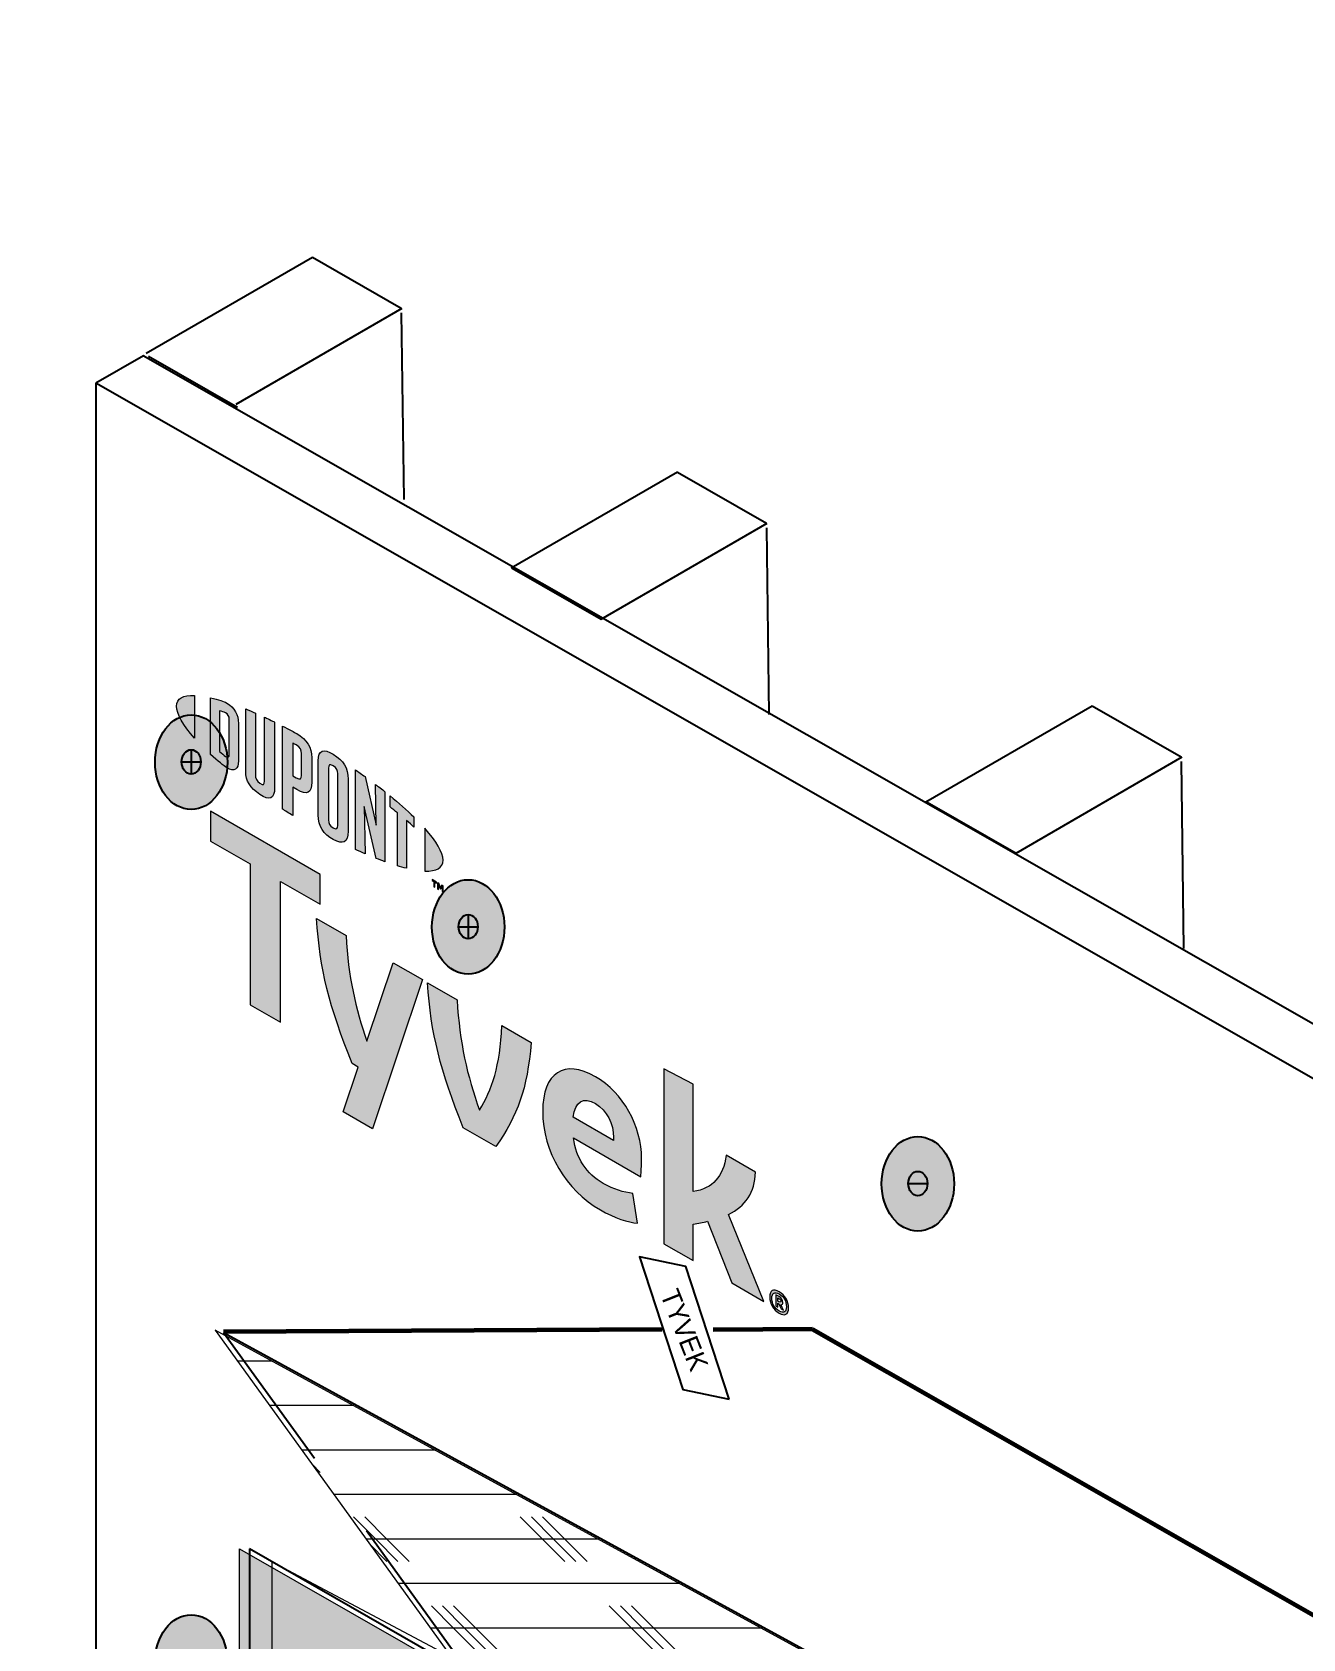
# Model space of a CAD drawing. Header units: inches. Extents: x -17.6 to 82.3, y -15.1 to 23.2.
# Drawn here: x 68.819 to 70.605, y 3.075 to 5.333 of the extents above; entities that cross this region are included whole.
import ezdxf

# ---------------------------------------------------------------- set-up
doc = ezdxf.new("R2010")
doc.units = ezdxf.units.IN
doc.header["$MEASUREMENT"] = 0
doc.linetypes.add('AI-Linetype-10', pattern=[0.375, 0.25, -0.125])
for name, color, linetype, lineweight in [('.ATI-HATCH', 7, 'Continuous', 0), ('G-ANNO-TTLB', 7, 'Continuous', 0), ('TYVEK', 7, 'Continuous', 0), ('X-REF - TRACED', 7, 'Continuous', 0)]:
    doc.layers.add(name, color=color, linetype=linetype, lineweight=lineweight)

# ---------------------------------------------------------------- blocks, each defined once
blk = doc.blocks.new('Block_133')
at = {"layer": 'X-REF - TRACED', "true_color": 0x848484, "transparency": 33554687}
h = blk.add_hatch(color=252, dxfattribs=at)
h.dxf.hatch_style = 2
edge = h.paths.add_edge_path()
edge.add_spline(control_points=[(69.0219, 4.3857), (69.0219, 4.3747), (69.0312, 4.359), (69.0474, 4.3408), (69.0474, 4.3408), (69.0474, 4.4008), (69.0474, 4.4008), (69.0312, 4.4014), (69.0219, 4.3966), (69.0219, 4.3857)], knot_values=[0, 0, 0, 0, 1, 1, 1, 2, 2, 2, 3, 3, 3, 3], degree=3, periodic=0)
h = blk.add_hatch(color=252, dxfattribs=at)
h.dxf.hatch_style = 2
edge = h.paths.add_edge_path()
edge.add_spline(control_points=[(69.0962, 4.3182), (69.0962, 4.3136), (69.0938, 4.3135), (69.0909, 4.3152), (69.0887, 4.3165), (69.0852, 4.3194), (69.0824, 4.3219), (69.0824, 4.3219), (69.0824, 4.3793), (69.0824, 4.3793), (69.0852, 4.3785), (69.0887, 4.3775), (69.0909, 4.3762), (69.0938, 4.3745), (69.0962, 4.3716), (69.0962, 4.367), (69.0962, 4.367), (69.0962, 4.3182), (69.0962, 4.3182)], knot_values=[0, 0, 0, 0, 1, 1, 1, 2, 2, 2, 3, 3, 3, 4, 4, 4, 5, 5, 5, 6, 6, 6, 6], degree=3, periodic=0)
edge = h.paths.add_edge_path()
edge.add_spline(control_points=[(69.0928, 4.3901), (69.0883, 4.3927), (69.0817, 4.3949), (69.0699, 4.3976), (69.0699, 4.3976), (69.0699, 4.318), (69.0699, 4.318), (69.0803, 4.3084), (69.0883, 4.3017), (69.0928, 4.2991), (69.1033, 4.293), (69.1091, 4.297), (69.1091, 4.3087), (69.1091, 4.3087), (69.1091, 4.3615), (69.1091, 4.3615), (69.1091, 4.3733), (69.1033, 4.384), (69.0928, 4.3901)], knot_values=[0, 0, 0, 0, 1, 1, 1, 2, 2, 2, 3, 3, 3, 4, 4, 4, 5, 5, 5, 6, 6, 6, 6], degree=3, periodic=0)
h = blk.add_hatch(color=252, dxfattribs=at)
h.dxf.hatch_style = 2
edge = h.paths.add_edge_path()
edge.add_spline(control_points=[(69.1456, 4.2804), (69.1456, 4.2758), (69.1442, 4.2737), (69.1392, 4.2773), (69.1343, 4.2808), (69.1329, 4.284), (69.1329, 4.2894), (69.1329, 4.2894), (69.1329, 4.376), (69.1329, 4.376), (69.1297, 4.3775), (69.1224, 4.3805), (69.1193, 4.3818), (69.1193, 4.3818), (69.1193, 4.2942), (69.1193, 4.2942), (69.1193, 4.2803), (69.1252, 4.2714), (69.1392, 4.2615), (69.152, 4.2524), (69.1599, 4.2553), (69.1599, 4.2708), (69.1599, 4.2708), (69.1599, 4.3633), (69.1599, 4.3633), (69.1572, 4.3647), (69.1484, 4.3689), (69.1456, 4.3702), (69.1456, 4.3702), (69.1456, 4.2804), (69.1456, 4.2804)], knot_values=[0, 0, 0, 0, 1, 1, 1, 2, 2, 2, 3, 3, 3, 4, 4, 4, 5, 5, 5, 6, 6, 6, 7, 7, 7, 8, 8, 8, 9, 9, 9, 10, 10, 10, 10], degree=3, periodic=0)
h = blk.add_hatch(color=252, dxfattribs=at)
h.dxf.hatch_style = 2
edge = h.paths.add_edge_path()
edge.add_spline(control_points=[(69.1976, 4.2884), (69.1976, 4.2834), (69.1961, 4.2817), (69.1903, 4.2851), (69.1903, 4.2851), (69.1853, 4.2879), (69.1853, 4.2879), (69.1853, 4.2879), (69.1853, 4.3339), (69.1853, 4.3339), (69.1875, 4.3328), (69.1887, 4.3321), (69.1901, 4.3313), (69.1963, 4.3277), (69.1976, 4.3242), (69.1976, 4.3191), (69.1976, 4.3191), (69.1976, 4.2884), (69.1976, 4.2884)], knot_values=[0, 0, 0, 0, 1, 1, 1, 2, 2, 2, 3, 3, 3, 4, 4, 4, 5, 5, 5, 6, 6, 6, 6], degree=3, periodic=0)
edge = h.paths.add_edge_path()
edge.add_spline(control_points=[(69.1909, 4.3471), (69.1884, 4.3486), (69.1793, 4.3534), (69.171, 4.3577), (69.171, 4.3577), (69.171, 4.2411), (69.171, 4.2411), (69.1738, 4.2393), (69.1813, 4.2346), (69.1853, 4.2322), (69.1853, 4.2322), (69.1853, 4.2717), (69.1853, 4.2717), (69.1853, 4.2717), (69.1909, 4.2685), (69.1909, 4.2685), (69.2058, 4.2599), (69.2121, 4.264), (69.2121, 4.2788), (69.2121, 4.2788), (69.2121, 4.3132), (69.2121, 4.3132), (69.2121, 4.3277), (69.2051, 4.3389), (69.1909, 4.3471)], knot_values=[0, 0, 0, 0, 1, 1, 1, 2, 2, 2, 3, 3, 3, 4, 4, 4, 5, 5, 5, 6, 6, 6, 7, 7, 7, 8, 8, 8, 8], degree=3, periodic=0)
h = blk.add_hatch(color=252, dxfattribs=at)
h.dxf.hatch_style = 2
edge = h.paths.add_edge_path()
edge.add_spline(control_points=[(69.2486, 4.2182), (69.2486, 4.2136), (69.2473, 4.212), (69.2423, 4.2148), (69.237, 4.2176), (69.2356, 4.221), (69.2356, 4.2258), (69.2356, 4.2258), (69.2356, 4.2984), (69.2356, 4.2984), (69.2356, 4.3032), (69.237, 4.305), (69.2423, 4.3018), (69.2473, 4.2987), (69.2486, 4.2955), (69.2486, 4.2909), (69.2486, 4.2909), (69.2486, 4.2182), (69.2486, 4.2182)], knot_values=[0, 0, 0, 0, 1, 1, 1, 2, 2, 2, 3, 3, 3, 4, 4, 4, 5, 5, 5, 6, 6, 6, 6], degree=3, periodic=0)
edge = h.paths.add_edge_path()
edge.add_spline(control_points=[(69.2423, 4.3181), (69.229, 4.3265), (69.2211, 4.3243), (69.2211, 4.309), (69.2211, 4.309), (69.2211, 4.2328), (69.2211, 4.2328), (69.2211, 4.2166), (69.2283, 4.2058), (69.2423, 4.1984), (69.2559, 4.1912), (69.2631, 4.193), (69.2631, 4.2103), (69.2631, 4.2103), (69.2631, 4.283), (69.2631, 4.283), (69.2631, 4.2994), (69.2566, 4.309), (69.2423, 4.3181)], knot_values=[0, 0, 0, 0, 1, 1, 1, 2, 2, 2, 3, 3, 3, 4, 4, 4, 5, 5, 5, 6, 6, 6, 6], degree=3, periodic=0)
h = blk.add_hatch(color=252, dxfattribs=at)
h.dxf.hatch_style = 2
edge = h.paths.add_edge_path()
edge.add_spline(control_points=[(69.3027, 4.2183), (69.3027, 4.2183), (69.2869, 4.2867), (69.2869, 4.2867), (69.2826, 4.2898), (69.2774, 4.2935), (69.2733, 4.2962), (69.2733, 4.2962), (69.2733, 4.1844), (69.2733, 4.1844), (69.2762, 4.1831), (69.2834, 4.1799), (69.2871, 4.1783), (69.2871, 4.1783), (69.2859, 4.2448), (69.2859, 4.2448), (69.2859, 4.2448), (69.3027, 4.1718), (69.3027, 4.1718), (69.3063, 4.1704), (69.3115, 4.1684), (69.3149, 4.1672), (69.3149, 4.1672), (69.3149, 4.2655), (69.3149, 4.2655), (69.3113, 4.2683), (69.3049, 4.2733), (69.3017, 4.2757), (69.3017, 4.2757), (69.3027, 4.2183), (69.3027, 4.2183)], knot_values=[0, 0, 0, 0, 1, 1, 1, 2, 2, 2, 3, 3, 3, 4, 4, 4, 5, 5, 5, 6, 6, 6, 7, 7, 7, 8, 8, 8, 9, 9, 9, 10, 10, 10, 10], degree=3, periodic=0)
h = blk.add_hatch(color=252, dxfattribs=at)
h.dxf.hatch_style = 2
edge = h.paths.add_edge_path()
edge.add_spline(control_points=[(69.322, 4.2442), (69.3255, 4.2414), (69.329, 4.2386), (69.3324, 4.2358), (69.3324, 4.2358), (69.3324, 4.1615), (69.3324, 4.1615), (69.3355, 4.1605), (69.3413, 4.1589), (69.3452, 4.158), (69.3452, 4.158), (69.3452, 4.2249), (69.3452, 4.2249), (69.3489, 4.2217), (69.3524, 4.2186), (69.3556, 4.2157), (69.3556, 4.2157), (69.3556, 4.23), (69.3556, 4.23), (69.3455, 4.2399), (69.3346, 4.2494), (69.322, 4.2598), (69.322, 4.2598), (69.322, 4.2442), (69.322, 4.2442)], knot_values=[0, 0, 0, 0, 1, 1, 1, 2, 2, 2, 3, 3, 3, 4, 4, 4, 5, 5, 5, 6, 6, 6, 7, 7, 7, 8, 8, 8, 8], degree=3, periodic=0)
h = blk.add_hatch(color=252, dxfattribs=at)
h.dxf.hatch_style = 2
edge = h.paths.add_edge_path()
edge.add_spline(control_points=[(69.3965, 4.1694), (69.3965, 4.1584), (69.3872, 4.1535), (69.3709, 4.154), (69.3709, 4.154), (69.3709, 4.2141), (69.3709, 4.2141), (69.3872, 4.1959), (69.3965, 4.1803), (69.3965, 4.1694)], knot_values=[0, 0, 0, 0, 1, 1, 1, 2, 2, 2, 3, 3, 3, 3], degree=3, periodic=0)
h = blk.add_hatch(color=252, dxfattribs=at)
h.dxf.hatch_style = 2
edge = h.paths.add_edge_path()
edge.add_spline(control_points=[(69.3889, 4.1377), (69.3889, 4.1377), (69.3904, 4.1368), (69.3904, 4.1368), (69.3904, 4.1368), (69.3927, 4.1313), (69.3927, 4.1313), (69.3927, 4.1313), (69.395, 4.1341), (69.395, 4.1341), (69.395, 4.1341), (69.3965, 4.1333), (69.3965, 4.1333), (69.3965, 4.1333), (69.3965, 4.1246), (69.3965, 4.1246), (69.3965, 4.1246), (69.3951, 4.1254), (69.3951, 4.1254), (69.3951, 4.1254), (69.3951, 4.1316), (69.3951, 4.1316), (69.3951, 4.1316), (69.3928, 4.1288), (69.3928, 4.1288), (69.3928, 4.1288), (69.3926, 4.1289), (69.3926, 4.1289), (69.3926, 4.1289), (69.3903, 4.1343), (69.3903, 4.1343), (69.3903, 4.1343), (69.3903, 4.1282), (69.3903, 4.1282), (69.3903, 4.1282), (69.3889, 4.129), (69.3889, 4.129), (69.3889, 4.129), (69.3889, 4.1377), (69.3889, 4.1377)], knot_values=[0, 0, 0, 0, 1, 1, 1, 2, 2, 2, 3, 3, 3, 4, 4, 4, 5, 5, 5, 6, 6, 6, 7, 7, 7, 8, 8, 8, 9, 9, 9, 10, 10, 10, 11, 11, 11, 12, 12, 12, 13, 13, 13, 13], degree=3, periodic=0)
edge = h.paths.add_edge_path()
edge.add_spline(control_points=[(69.3835, 4.1393), (69.3835, 4.1393), (69.3812, 4.1406), (69.3812, 4.1406), (69.3812, 4.1406), (69.3812, 4.1421), (69.3812, 4.1421), (69.3812, 4.1421), (69.3873, 4.1386), (69.3873, 4.1386), (69.3873, 4.1386), (69.3873, 4.1371), (69.3873, 4.1371), (69.3873, 4.1371), (69.385, 4.1384), (69.385, 4.1384), (69.385, 4.1384), (69.385, 4.1313), (69.385, 4.1313), (69.385, 4.1313), (69.3835, 4.1321), (69.3835, 4.1321), (69.3835, 4.1321), (69.3835, 4.1393), (69.3835, 4.1393)], knot_values=[0, 0, 0, 0, 1, 1, 1, 2, 2, 2, 3, 3, 3, 4, 4, 4, 5, 5, 5, 6, 6, 6, 7, 7, 7, 8, 8, 8, 8], degree=3, periodic=0)
at = {"layer": 'X-REF - TRACED'}
for points, knots in [([(69.0219, 4.3857), (69.0219, 4.3747), (69.0312, 4.359), (69.0474, 4.3408), (69.0474, 4.3408), (69.0474, 4.4008), (69.0474, 4.4008), (69.0312, 4.4014), (69.0219, 4.3966), (69.0219, 4.3857)], [0, 0, 0, 0, 1, 1, 1, 2, 2, 2, 3, 3, 3, 3]), ([(69.0928, 4.3901), (69.0883, 4.3927), (69.0817, 4.3949), (69.0699, 4.3976), (69.0699, 4.3976), (69.0699, 4.318), (69.0699, 4.318), (69.0803, 4.3084), (69.0883, 4.3017), (69.0928, 4.2991), (69.1033, 4.293), (69.1091, 4.297), (69.1091, 4.3087), (69.1091, 4.3087), (69.1091, 4.3615), (69.1091, 4.3615), (69.1091, 4.3733), (69.1033, 4.384), (69.0928, 4.3901)], [0, 0, 0, 0, 1, 1, 1, 2, 2, 2, 3, 3, 3, 4, 4, 4, 5, 5, 5, 6, 6, 6, 6]), ([(69.0962, 4.3182), (69.0962, 4.3136), (69.0938, 4.3135), (69.0909, 4.3152), (69.0887, 4.3165), (69.0852, 4.3194), (69.0824, 4.3219), (69.0824, 4.3219), (69.0824, 4.3793), (69.0824, 4.3793), (69.0852, 4.3785), (69.0887, 4.3775), (69.0909, 4.3762), (69.0938, 4.3745), (69.0962, 4.3716), (69.0962, 4.367), (69.0962, 4.367), (69.0962, 4.3182), (69.0962, 4.3182)], [0, 0, 0, 0, 1, 1, 1, 2, 2, 2, 3, 3, 3, 4, 4, 4, 5, 5, 5, 6, 6, 6, 6]), ([(69.1456, 4.2804), (69.1456, 4.2758), (69.1442, 4.2737), (69.1392, 4.2773), (69.1343, 4.2808), (69.1329, 4.284), (69.1329, 4.2894), (69.1329, 4.2894), (69.1329, 4.376), (69.1329, 4.376), (69.1297, 4.3775), (69.1224, 4.3805), (69.1193, 4.3818), (69.1193, 4.3818), (69.1193, 4.2942), (69.1193, 4.2942), (69.1193, 4.2803), (69.1252, 4.2714), (69.1392, 4.2615), (69.152, 4.2524), (69.1599, 4.2553), (69.1599, 4.2708), (69.1599, 4.2708), (69.1599, 4.3633), (69.1599, 4.3633), (69.1572, 4.3647), (69.1484, 4.3689), (69.1456, 4.3702), (69.1456, 4.3702), (69.1456, 4.2804), (69.1456, 4.2804)], [0, 0, 0, 0, 1, 1, 1, 2, 2, 2, 3, 3, 3, 4, 4, 4, 5, 5, 5, 6, 6, 6, 7, 7, 7, 8, 8, 8, 9, 9, 9, 10, 10, 10, 10]), ([(69.1909, 4.3471), (69.1884, 4.3486), (69.1793, 4.3534), (69.171, 4.3577), (69.171, 4.3577), (69.171, 4.2411), (69.171, 4.2411), (69.1738, 4.2393), (69.1813, 4.2346), (69.1853, 4.2322), (69.1853, 4.2322), (69.1853, 4.2717), (69.1853, 4.2717), (69.1853, 4.2717), (69.1909, 4.2685), (69.1909, 4.2685), (69.2058, 4.2599), (69.2121, 4.264), (69.2121, 4.2788), (69.2121, 4.2788), (69.2121, 4.3132), (69.2121, 4.3132), (69.2121, 4.3277), (69.2051, 4.3389), (69.1909, 4.3471)], [0, 0, 0, 0, 1, 1, 1, 2, 2, 2, 3, 3, 3, 4, 4, 4, 5, 5, 5, 6, 6, 6, 7, 7, 7, 8, 8, 8, 8]), ([(69.1976, 4.2884), (69.1976, 4.2834), (69.1961, 4.2817), (69.1903, 4.2851), (69.1903, 4.2851), (69.1853, 4.2879), (69.1853, 4.2879), (69.1853, 4.2879), (69.1853, 4.3339), (69.1853, 4.3339), (69.1875, 4.3328), (69.1887, 4.3321), (69.1901, 4.3313), (69.1963, 4.3277), (69.1976, 4.3242), (69.1976, 4.3191), (69.1976, 4.3191), (69.1976, 4.2884), (69.1976, 4.2884)], [0, 0, 0, 0, 1, 1, 1, 2, 2, 2, 3, 3, 3, 4, 4, 4, 5, 5, 5, 6, 6, 6, 6]), ([(69.2423, 4.3181), (69.229, 4.3265), (69.2211, 4.3243), (69.2211, 4.309), (69.2211, 4.309), (69.2211, 4.2328), (69.2211, 4.2328), (69.2211, 4.2166), (69.2283, 4.2058), (69.2423, 4.1984), (69.2559, 4.1912), (69.2631, 4.193), (69.2631, 4.2103), (69.2631, 4.2103), (69.2631, 4.283), (69.2631, 4.283), (69.2631, 4.2994), (69.2566, 4.309), (69.2423, 4.3181)], [0, 0, 0, 0, 1, 1, 1, 2, 2, 2, 3, 3, 3, 4, 4, 4, 5, 5, 5, 6, 6, 6, 6]), ([(69.2486, 4.2182), (69.2486, 4.2136), (69.2473, 4.212), (69.2423, 4.2148), (69.237, 4.2176), (69.2356, 4.221), (69.2356, 4.2258), (69.2356, 4.2258), (69.2356, 4.2984), (69.2356, 4.2984), (69.2356, 4.3032), (69.237, 4.305), (69.2423, 4.3018), (69.2473, 4.2987), (69.2486, 4.2955), (69.2486, 4.2909), (69.2486, 4.2909), (69.2486, 4.2182), (69.2486, 4.2182)], [0, 0, 0, 0, 1, 1, 1, 2, 2, 2, 3, 3, 3, 4, 4, 4, 5, 5, 5, 6, 6, 6, 6]), ([(69.3027, 4.2183), (69.3027, 4.2183), (69.2869, 4.2867), (69.2869, 4.2867), (69.2826, 4.2898), (69.2774, 4.2935), (69.2733, 4.2962), (69.2733, 4.2962), (69.2733, 4.1844), (69.2733, 4.1844), (69.2762, 4.1831), (69.2834, 4.1799), (69.2871, 4.1783), (69.2871, 4.1783), (69.2859, 4.2448), (69.2859, 4.2448), (69.2859, 4.2448), (69.3027, 4.1718), (69.3027, 4.1718), (69.3063, 4.1704), (69.3115, 4.1684), (69.3149, 4.1672), (69.3149, 4.1672), (69.3149, 4.2655), (69.3149, 4.2655), (69.3113, 4.2683), (69.3049, 4.2733), (69.3017, 4.2757), (69.3017, 4.2757), (69.3027, 4.2183), (69.3027, 4.2183)], [0, 0, 0, 0, 1, 1, 1, 2, 2, 2, 3, 3, 3, 4, 4, 4, 5, 5, 5, 6, 6, 6, 7, 7, 7, 8, 8, 8, 9, 9, 9, 10, 10, 10, 10]), ([(69.322, 4.2442), (69.3255, 4.2414), (69.329, 4.2386), (69.3324, 4.2358), (69.3324, 4.2358), (69.3324, 4.1615), (69.3324, 4.1615), (69.3355, 4.1605), (69.3413, 4.1589), (69.3452, 4.158), (69.3452, 4.158), (69.3452, 4.2249), (69.3452, 4.2249), (69.3489, 4.2217), (69.3524, 4.2186), (69.3556, 4.2157), (69.3556, 4.2157), (69.3556, 4.23), (69.3556, 4.23), (69.3455, 4.2399), (69.3346, 4.2494), (69.322, 4.2598), (69.322, 4.2598), (69.322, 4.2442), (69.322, 4.2442)], [0, 0, 0, 0, 1, 1, 1, 2, 2, 2, 3, 3, 3, 4, 4, 4, 5, 5, 5, 6, 6, 6, 7, 7, 7, 8, 8, 8, 8]), ([(69.3965, 4.1694), (69.3965, 4.1584), (69.3872, 4.1535), (69.3709, 4.154), (69.3709, 4.154), (69.3709, 4.2141), (69.3709, 4.2141), (69.3872, 4.1959), (69.3965, 4.1803), (69.3965, 4.1694)], [0, 0, 0, 0, 1, 1, 1, 2, 2, 2, 3, 3, 3, 3]), ([(69.3835, 4.1393), (69.3835, 4.1393), (69.3812, 4.1406), (69.3812, 4.1406), (69.3812, 4.1406), (69.3812, 4.1421), (69.3812, 4.1421), (69.3812, 4.1421), (69.3873, 4.1386), (69.3873, 4.1386), (69.3873, 4.1386), (69.3873, 4.1371), (69.3873, 4.1371), (69.3873, 4.1371), (69.385, 4.1384), (69.385, 4.1384), (69.385, 4.1384), (69.385, 4.1313), (69.385, 4.1313), (69.385, 4.1313), (69.3835, 4.1321), (69.3835, 4.1321), (69.3835, 4.1321), (69.3835, 4.1393), (69.3835, 4.1393)], [0, 0, 0, 0, 1, 1, 1, 2, 2, 2, 3, 3, 3, 4, 4, 4, 5, 5, 5, 6, 6, 6, 7, 7, 7, 8, 8, 8, 8]), ([(69.3889, 4.1377), (69.3889, 4.1377), (69.3904, 4.1368), (69.3904, 4.1368), (69.3904, 4.1368), (69.3927, 4.1313), (69.3927, 4.1313), (69.3927, 4.1313), (69.395, 4.1341), (69.395, 4.1341), (69.395, 4.1341), (69.3965, 4.1333), (69.3965, 4.1333), (69.3965, 4.1333), (69.3965, 4.1246), (69.3965, 4.1246), (69.3965, 4.1246), (69.3951, 4.1254), (69.3951, 4.1254), (69.3951, 4.1254), (69.3951, 4.1316), (69.3951, 4.1316), (69.3951, 4.1316), (69.3928, 4.1288), (69.3928, 4.1288), (69.3928, 4.1288), (69.3926, 4.1289), (69.3926, 4.1289), (69.3926, 4.1289), (69.3903, 4.1343), (69.3903, 4.1343), (69.3903, 4.1343), (69.3903, 4.1282), (69.3903, 4.1282), (69.3903, 4.1282), (69.3889, 4.129), (69.3889, 4.129), (69.3889, 4.129), (69.3889, 4.1377), (69.3889, 4.1377)], [0, 0, 0, 0, 1, 1, 1, 2, 2, 2, 3, 3, 3, 4, 4, 4, 5, 5, 5, 6, 6, 6, 7, 7, 7, 8, 8, 8, 9, 9, 9, 10, 10, 10, 11, 11, 11, 12, 12, 12, 13, 13, 13, 13])]:
    blk.add_open_spline(points, degree=3, knots=knots, dxfattribs=at)
blk = doc.blocks.new('Block_137')
at = {"layer": 'X-REF - TRACED', "true_color": 0x848484, "transparency": 33554687}
h = blk.add_hatch(color=252, dxfattribs=at)
h.dxf.hatch_style = 2
h.paths.add_polyline_path([(69.2237, 4.1492), (69.0699, 4.238), (69.0699, 4.1962), (69.1254, 4.1641), (69.1254, 3.9663), (69.1681, 3.9416), (69.1681, 4.1395), (69.2237, 4.1074)])
h = blk.add_hatch(color=252, dxfattribs=at)
h.dxf.hatch_style = 2
edge = h.paths.add_edge_path()
edge.add_spline(control_points=[(69.4793, 3.9369), (69.4766, 3.8799), (69.4653, 3.8467), (69.4477, 3.8182), (69.4306, 3.8667), (69.4196, 3.9128), (69.4163, 3.9733), (69.4163, 3.9733), (69.3748, 3.9972), (69.3748, 3.9972), (69.3793, 3.9258), (69.3927, 3.8739), (69.425, 3.7933), (69.425, 3.7933), (69.4707, 3.767), (69.4707, 3.767), (69.5017, 3.811), (69.5146, 3.8477), (69.5205, 3.9131), (69.5205, 3.9131), (69.4793, 3.9369), (69.4793, 3.9369)], knot_values=[0, 0, 0, 0, 1, 1, 1, 2, 2, 2, 3, 3, 3, 4, 4, 4, 5, 5, 5, 6, 6, 6, 7, 7, 7, 7], degree=3, periodic=0)
h = blk.add_hatch(color=252, dxfattribs=at)
h.dxf.hatch_style = 2
edge = h.paths.add_edge_path()
edge.add_spline(control_points=[(69.5793, 3.8083), (69.5793, 3.8083), (69.6361, 3.7755), (69.6361, 3.7755), (69.6361, 3.7755), (69.6361, 3.7796), (69.6361, 3.7796), (69.6361, 3.7988), (69.6271, 3.818), (69.6107, 3.8275), (69.5934, 3.8375), (69.582, 3.83), (69.5793, 3.8083)], knot_values=[0, 0, 0, 0, 1, 1, 1, 2, 2, 2, 3, 3, 3, 4, 4, 4, 4], degree=3, periodic=0)
edge = h.paths.add_edge_path()
edge.add_spline(control_points=[(69.6698, 3.6595), (69.6567, 3.6602), (69.6373, 3.6667), (69.6176, 3.678), (69.5695, 3.7058), (69.5366, 3.7597), (69.5366, 3.8165), (69.5366, 3.8709), (69.5668, 3.8905), (69.6107, 3.8651), (69.6498, 3.8426), (69.6755, 3.7959), (69.6755, 3.75), (69.6755, 3.7398), (69.6749, 3.7312), (69.6743, 3.7247), (69.6743, 3.7247), (69.5799, 3.7792), (69.5799, 3.7792), (69.5838, 3.7496), (69.5979, 3.7291), (69.6217, 3.7153), (69.6364, 3.7069), (69.6504, 3.7025), (69.6633, 3.7013), (69.6633, 3.7013), (69.6698, 3.6595), (69.6698, 3.6595)], knot_values=[0, 0, 0, 0, 1, 1, 1, 2, 2, 2, 3, 3, 3, 4, 4, 4, 5, 5, 5, 6, 6, 6, 7, 7, 7, 8, 8, 8, 9, 9, 9, 9], degree=3, periodic=0)
h = blk.add_hatch(color=252, dxfattribs=at)
h.dxf.hatch_style = 2
edge = h.paths.add_edge_path()
edge.add_spline(control_points=[(69.7976, 3.6716), (69.7976, 3.6716), (69.8472, 3.5496), (69.8472, 3.5496), (69.8472, 3.5496), (69.8024, 3.5754), (69.8024, 3.5754), (69.8024, 3.5754), (69.7681, 3.662), (69.7681, 3.662), (69.7618, 3.6605), (69.7552, 3.6592), (69.7481, 3.6582), (69.7481, 3.6582), (69.7481, 3.6068), (69.7481, 3.6068), (69.7481, 3.6068), (69.7069, 3.6306), (69.7069, 3.6306), (69.7069, 3.6306), (69.7069, 3.876), (69.7069, 3.876), (69.7069, 3.876), (69.7481, 3.8546), (69.7481, 3.8546), (69.7481, 3.8546), (69.7481, 3.7037), (69.7481, 3.7037), (69.7761, 3.7084), (69.7899, 3.7244), (69.7946, 3.7548), (69.7946, 3.7548), (69.8356, 3.7312), (69.8356, 3.7312), (69.8347, 3.7023), (69.8215, 3.6835), (69.7976, 3.6716)], knot_values=[0, 0, 0, 0, 1, 1, 1, 2, 2, 2, 3, 3, 3, 4, 4, 4, 5, 5, 5, 6, 6, 6, 7, 7, 7, 8, 8, 8, 9, 9, 9, 10, 10, 10, 11, 11, 11, 12, 12, 12, 12], degree=3, periodic=0)
at = {"layer": 'X-REF - TRACED'}
blk.add_lwpolyline([(69.2237, 4.1492), (69.0699, 4.238), (69.0699, 4.1962), (69.1254, 4.1641), (69.1254, 3.9663), (69.1681, 3.9416), (69.1681, 4.1395), (69.2237, 4.1074)], close=True, dxfattribs=at)
for points, knots in [([(69.4793, 3.9369), (69.4766, 3.8799), (69.4653, 3.8467), (69.4477, 3.8182), (69.4306, 3.8667), (69.4196, 3.9128), (69.4163, 3.9733), (69.4163, 3.9733), (69.3748, 3.9972), (69.3748, 3.9972), (69.3793, 3.9258), (69.3927, 3.8739), (69.425, 3.7933), (69.425, 3.7933), (69.4707, 3.767), (69.4707, 3.767), (69.5017, 3.811), (69.5146, 3.8477), (69.5205, 3.9131), (69.5205, 3.9131), (69.4793, 3.9369), (69.4793, 3.9369)], [0, 0, 0, 0, 1, 1, 1, 2, 2, 2, 3, 3, 3, 4, 4, 4, 5, 5, 5, 6, 6, 6, 7, 7, 7, 7]), ([(69.6698, 3.6595), (69.6567, 3.6602), (69.6373, 3.6667), (69.6176, 3.678), (69.5695, 3.7058), (69.5366, 3.7597), (69.5366, 3.8165), (69.5366, 3.8709), (69.5668, 3.8905), (69.6107, 3.8651), (69.6498, 3.8426), (69.6755, 3.7959), (69.6755, 3.75), (69.6755, 3.7398), (69.6749, 3.7312), (69.6743, 3.7247), (69.6743, 3.7247), (69.5799, 3.7792), (69.5799, 3.7792), (69.5838, 3.7496), (69.5979, 3.7291), (69.6217, 3.7153), (69.6364, 3.7069), (69.6504, 3.7025), (69.6633, 3.7013), (69.6633, 3.7013), (69.6698, 3.6595), (69.6698, 3.6595)], [0, 0, 0, 0, 1, 1, 1, 2, 2, 2, 3, 3, 3, 4, 4, 4, 5, 5, 5, 6, 6, 6, 7, 7, 7, 8, 8, 8, 9, 9, 9, 9]), ([(69.7976, 3.6716), (69.7976, 3.6716), (69.8472, 3.5496), (69.8472, 3.5496), (69.8472, 3.5496), (69.8024, 3.5754), (69.8024, 3.5754), (69.8024, 3.5754), (69.7681, 3.662), (69.7681, 3.662), (69.7618, 3.6605), (69.7552, 3.6592), (69.7481, 3.6582), (69.7481, 3.6582), (69.7481, 3.6068), (69.7481, 3.6068), (69.7481, 3.6068), (69.7069, 3.6306), (69.7069, 3.6306), (69.7069, 3.6306), (69.7069, 3.876), (69.7069, 3.876), (69.7069, 3.876), (69.7481, 3.8546), (69.7481, 3.8546), (69.7481, 3.8546), (69.7481, 3.7037), (69.7481, 3.7037), (69.7761, 3.7084), (69.7899, 3.7244), (69.7946, 3.7548), (69.7946, 3.7548), (69.8356, 3.7312), (69.8356, 3.7312), (69.8347, 3.7023), (69.8215, 3.6835), (69.7976, 3.6716)], [0, 0, 0, 0, 1, 1, 1, 2, 2, 2, 3, 3, 3, 4, 4, 4, 5, 5, 5, 6, 6, 6, 7, 7, 7, 8, 8, 8, 9, 9, 9, 10, 10, 10, 11, 11, 11, 12, 12, 12, 12]), ([(69.5793, 3.8083), (69.5793, 3.8083), (69.6361, 3.7755), (69.6361, 3.7755), (69.6361, 3.7755), (69.6361, 3.7796), (69.6361, 3.7796), (69.6361, 3.7988), (69.6271, 3.818), (69.6107, 3.8275), (69.5934, 3.8375), (69.582, 3.83), (69.5793, 3.8083)], [0, 0, 0, 0, 1, 1, 1, 2, 2, 2, 3, 3, 3, 4, 4, 4, 4])]:
    blk.add_open_spline(points, degree=3, knots=knots, dxfattribs=at)
blk = doc.blocks.new('Block_136')
at = {"layer": 'X-REF - TRACED', "true_color": 0x848484, "transparency": 33554687}
h = blk.add_hatch(color=252, dxfattribs=at)
h.dxf.hatch_style = 2
edge = h.paths.add_edge_path()
edge.add_spline(control_points=[(69.3263, 4.0253), (69.3263, 4.0253), (69.2893, 3.9149), (69.2893, 3.9149), (69.2736, 3.9611), (69.2633, 4.0057), (69.2602, 4.0634), (69.2602, 4.0634), (69.2187, 4.0874), (69.2187, 4.0874), (69.2232, 4.016), (69.2366, 3.9641), (69.2688, 3.8835), (69.2688, 3.8835), (69.2771, 3.8787), (69.2771, 3.8787), (69.2771, 3.8787), (69.256, 3.8156), (69.256, 3.8156), (69.256, 3.8156), (69.2972, 3.7918), (69.2972, 3.7918), (69.2972, 3.7918), (69.3675, 4.0015), (69.3675, 4.0015), (69.3675, 4.0015), (69.3263, 4.0253), (69.3263, 4.0253)], knot_values=[0, 0, 0, 0, 1, 1, 1, 2, 2, 2, 3, 3, 3, 4, 4, 4, 5, 5, 5, 6, 6, 6, 7, 7, 7, 8, 8, 8, 9, 9, 9, 9], degree=3, periodic=0)
at = {"layer": 'X-REF - TRACED'}
blk.add_open_spline([(69.3263, 4.0253), (69.3263, 4.0253), (69.2893, 3.9149), (69.2893, 3.9149), (69.2736, 3.9611), (69.2633, 4.0057), (69.2602, 4.0634), (69.2602, 4.0634), (69.2187, 4.0874), (69.2187, 4.0874), (69.2232, 4.016), (69.2366, 3.9641), (69.2688, 3.8835), (69.2688, 3.8835), (69.2771, 3.8787), (69.2771, 3.8787), (69.2771, 3.8787), (69.256, 3.8156), (69.256, 3.8156), (69.256, 3.8156), (69.2972, 3.7918), (69.2972, 3.7918), (69.2972, 3.7918), (69.3675, 4.0015), (69.3675, 4.0015), (69.3675, 4.0015), (69.3263, 4.0253), (69.3263, 4.0253)], degree=3, knots=[0, 0, 0, 0, 1, 1, 1, 2, 2, 2, 3, 3, 3, 4, 4, 4, 5, 5, 5, 6, 6, 6, 7, 7, 7, 8, 8, 8, 9, 9, 9, 9], dxfattribs=at)
blk.add_blockref('Block_137', (0, 0), dxfattribs=at)
blk = doc.blocks.new('Block_138')
at = {"layer": 'X-REF - TRACED', "true_color": 0x848484, "transparency": 33554687}
h = blk.add_hatch(color=252, dxfattribs=at)
h.dxf.hatch_style = 2
edge = h.paths.add_edge_path()
edge.add_spline(control_points=[(69.867, 3.5543), (69.867, 3.5543), (69.867, 3.5498), (69.867, 3.5498), (69.867, 3.5498), (69.8687, 3.5488), (69.8687, 3.5488), (69.8703, 3.5479), (69.8712, 3.5479), (69.8712, 3.5496), (69.8712, 3.5513), (69.8703, 3.5524), (69.8687, 3.5533), (69.8687, 3.5533), (69.867, 3.5543), (69.867, 3.5543)], knot_values=[0, 0, 0, 0, 1, 1, 1, 2, 2, 2, 3, 3, 3, 4, 4, 4, 5, 5, 5, 5], degree=3, periodic=0)
edge = h.paths.add_edge_path()
edge.add_spline(control_points=[(69.8641, 3.5588), (69.8641, 3.5588), (69.8687, 3.5562), (69.8687, 3.5562), (69.8723, 3.5541), (69.874, 3.5511), (69.874, 3.5479), (69.874, 3.5458), (69.8732, 3.5447), (69.8714, 3.5449), (69.8723, 3.5425), (69.8735, 3.5399), (69.875, 3.537), (69.875, 3.537), (69.8715, 3.539), (69.8715, 3.539), (69.8702, 3.5416), (69.8693, 3.5438), (69.8685, 3.5461), (69.8685, 3.5461), (69.867, 3.547), (69.867, 3.547), (69.867, 3.547), (69.867, 3.5416), (69.867, 3.5416), (69.867, 3.5416), (69.8641, 3.5433), (69.8641, 3.5433), (69.8641, 3.5433), (69.8641, 3.5588), (69.8641, 3.5588)], knot_values=[0, 0, 0, 0, 1, 1, 1, 2, 2, 2, 3, 3, 3, 4, 4, 4, 5, 5, 5, 6, 6, 6, 7, 7, 7, 8, 8, 8, 9, 9, 9, 10, 10, 10, 10], degree=3, periodic=0)
edge = h.paths.add_edge_path()
edge.add_spline(control_points=[(69.8688, 3.56), (69.8623, 3.5638), (69.8586, 3.5616), (69.8586, 3.5539), (69.8586, 3.5461), (69.8623, 3.5398), (69.8688, 3.536), (69.8753, 3.5323), (69.8791, 3.5344), (69.8791, 3.5421), (69.8791, 3.5499), (69.8753, 3.5563), (69.8688, 3.56)], knot_values=[0, 0, 0, 0, 1, 1, 1, 2, 2, 2, 3, 3, 3, 4, 4, 4, 4], degree=3, periodic=0)
edge = h.paths.add_edge_path()
edge.add_spline(control_points=[(69.8688, 3.5631), (69.8769, 3.5585), (69.8821, 3.5496), (69.8821, 3.5403), (69.8821, 3.5311), (69.8768, 3.5284), (69.8688, 3.533), (69.8607, 3.5377), (69.8556, 3.5465), (69.8556, 3.5557), (69.8556, 3.5649), (69.8608, 3.5678), (69.8688, 3.5631)], knot_values=[0, 0, 0, 0, 1, 1, 1, 2, 2, 2, 3, 3, 3, 4, 4, 4, 4], degree=3, periodic=0)
at = {"layer": 'X-REF - TRACED'}
for points, knots in [([(69.8688, 3.5631), (69.8769, 3.5585), (69.8821, 3.5496), (69.8821, 3.5403), (69.8821, 3.5311), (69.8768, 3.5284), (69.8688, 3.533), (69.8607, 3.5377), (69.8556, 3.5465), (69.8556, 3.5557), (69.8556, 3.5649), (69.8608, 3.5678), (69.8688, 3.5631)], [0, 0, 0, 0, 1, 1, 1, 2, 2, 2, 3, 3, 3, 4, 4, 4, 4]), ([(69.8688, 3.56), (69.8623, 3.5638), (69.8586, 3.5616), (69.8586, 3.5539), (69.8586, 3.5461), (69.8623, 3.5398), (69.8688, 3.536), (69.8753, 3.5323), (69.8791, 3.5344), (69.8791, 3.5421), (69.8791, 3.5499), (69.8753, 3.5563), (69.8688, 3.56)], [0, 0, 0, 0, 1, 1, 1, 2, 2, 2, 3, 3, 3, 4, 4, 4, 4]), ([(69.8641, 3.5588), (69.8641, 3.5588), (69.8687, 3.5562), (69.8687, 3.5562), (69.8723, 3.5541), (69.874, 3.5511), (69.874, 3.5479), (69.874, 3.5458), (69.8732, 3.5447), (69.8714, 3.5449), (69.8723, 3.5425), (69.8735, 3.5399), (69.875, 3.537), (69.875, 3.537), (69.8715, 3.539), (69.8715, 3.539), (69.8702, 3.5416), (69.8693, 3.5438), (69.8685, 3.5461), (69.8685, 3.5461), (69.867, 3.547), (69.867, 3.547), (69.867, 3.547), (69.867, 3.5416), (69.867, 3.5416), (69.867, 3.5416), (69.8641, 3.5433), (69.8641, 3.5433), (69.8641, 3.5433), (69.8641, 3.5588), (69.8641, 3.5588)], [0, 0, 0, 0, 1, 1, 1, 2, 2, 2, 3, 3, 3, 4, 4, 4, 5, 5, 5, 6, 6, 6, 7, 7, 7, 8, 8, 8, 9, 9, 9, 10, 10, 10, 10]), ([(69.867, 3.5543), (69.867, 3.5543), (69.867, 3.5498), (69.867, 3.5498), (69.867, 3.5498), (69.8687, 3.5488), (69.8687, 3.5488), (69.8703, 3.5479), (69.8712, 3.5479), (69.8712, 3.5496), (69.8712, 3.5513), (69.8703, 3.5524), (69.8687, 3.5533), (69.8687, 3.5533), (69.867, 3.5543), (69.867, 3.5543)], [0, 0, 0, 0, 1, 1, 1, 2, 2, 2, 3, 3, 3, 4, 4, 4, 5, 5, 5, 5])]:
    blk.add_open_spline(points, degree=3, knots=knots, dxfattribs=at)
blk = doc.blocks.new('Block_135')
at = {"layer": 'X-REF - TRACED'}
for name in ['Block_136', 'Block_138']:
    blk.add_blockref(name, (0, 0), dxfattribs=at)
blk = doc.blocks.new('Block_134')
at = {"layer": 'X-REF - TRACED'}
blk.add_blockref('Block_135', (0, 0), dxfattribs=at)
blk = doc.blocks.new('Block_132')
at = {"layer": 'X-REF - TRACED'}
for name in ['Block_133', 'Block_134']:
    blk.add_blockref(name, (0, 0), dxfattribs=at)
blk = doc.blocks.new('Block_220')
at = {"layer": 'TYVEK', "color": 18, "lineweight": 25, "true_color": 0x000000}
for p, q in [((68.9086, 4.8392), (68.9086, -1.0252)), ((72.6418, 2.7074), (68.9086, 4.8392))]:
    blk.add_line(p, q, dxfattribs=at)
blk = doc.blocks.new('Block_364')
at = {"layer": '.ATI-HATCH'}
blk.add_lwpolyline([(69.0764, 3.509), (69.4237, 3.0282), (72.1067, 1.4779), (72.5686, 1.6036)], close=True, dxfattribs=at)
at = {"layer": '.ATI-HATCH', "color": 8, "lineweight": 0, "true_color": 0x808080}
for points in [[(69.156, 3.4656), (69.156, 3.4656), (69.1078, 3.4656), (69.1078, 3.4656)], [(69.2706, 3.4031), (69.2706, 3.4031), (69.1529, 3.4031), (69.1529, 3.4031)], [(69.385, 3.3406), (69.385, 3.3406), (69.1981, 3.3406), (69.1981, 3.3406)], [(69.4996, 3.2781), (69.4996, 3.2781), (69.2432, 3.2781), (69.2432, 3.2781)]]:
    blk.add_open_spline(points, degree=3, dxfattribs=at)
for points, knots in [([(69.2121, 3.3211), (69.2121, 3.3211), (69.2124, 3.3208), (69.2124, 3.3208), (69.2124, 3.3208), (69.2239, 3.3093), (69.2239, 3.3093)], [0, 0, 0, 0, 1, 1, 1, 2, 2, 2, 2]), ([(69.2707, 3.2468), (69.2707, 3.2468), (69.3019, 3.2156), (69.3019, 3.2156), (69.3019, 3.2156), (69.3332, 3.1843), (69.3332, 3.1843)], [0, 0, 0, 0, 1, 1, 1, 2, 2, 2, 2]), ([(69.2864, 3.2468), (69.2864, 3.2468), (69.3176, 3.2156), (69.3176, 3.2156), (69.3176, 3.2156), (69.3489, 3.1843), (69.3489, 3.1843)], [0, 0, 0, 0, 1, 1, 1, 2, 2, 2, 2]), ([(69.5051, 3.2468), (69.5051, 3.2468), (69.5364, 3.2156), (69.5364, 3.2156), (69.5364, 3.2156), (69.5676, 3.1843), (69.5676, 3.1843)], [0, 0, 0, 0, 1, 1, 1, 2, 2, 2, 2]), ([(69.5207, 3.2468), (69.5207, 3.2468), (69.5519, 3.2156), (69.5519, 3.2156), (69.5519, 3.2156), (69.5832, 3.1843), (69.5832, 3.1843)], [0, 0, 0, 0, 1, 1, 1, 2, 2, 2, 2]), ([(69.5364, 3.2468), (69.5364, 3.2468), (69.5676, 3.2156), (69.5676, 3.2156), (69.5676, 3.2156), (69.5989, 3.1843), (69.5989, 3.1843)], [0, 0, 0, 0, 1, 1, 1, 2, 2, 2, 2]), ([(69.6142, 3.2156), (69.6142, 3.2156), (69.5676, 3.2156), (69.5676, 3.2156), (69.5676, 3.2156), (69.5519, 3.2156), (69.5519, 3.2156), (69.5519, 3.2156), (69.5364, 3.2156), (69.5364, 3.2156), (69.5364, 3.2156), (69.3176, 3.2156), (69.3176, 3.2156), (69.3176, 3.2156), (69.3019, 3.2156), (69.3019, 3.2156), (69.3019, 3.2156), (69.2883, 3.2156), (69.2883, 3.2156)], [0, 0, 0, 0, 1, 1, 1, 2, 2, 2, 3, 3, 3, 4, 4, 4, 5, 5, 5, 6, 6, 6, 6]), ([(69.2935, 3.2085), (69.2935, 3.2085), (69.2936, 3.2083), (69.2936, 3.2083), (69.2936, 3.2083), (69.3176, 3.1843), (69.3176, 3.1843)], [0, 0, 0, 0, 1, 1, 1, 2, 2, 2, 2]), ([(69.7288, 3.1531), (69.7288, 3.1531), (69.3336, 3.1531), (69.3336, 3.1531), (69.3336, 3.1531), (69.3335, 3.1531), (69.3335, 3.1531)], [0, 0, 0, 0, 1, 1, 1, 2, 2, 2, 2]), ([(69.3801, 3.1218), (69.3801, 3.1218), (69.4114, 3.0906), (69.4114, 3.0906), (69.4114, 3.0906), (69.4426, 3.0593), (69.4426, 3.0593)], [0, 0, 0, 0, 1, 1, 1, 2, 2, 2, 2]), ([(69.3957, 3.1218), (69.3957, 3.1218), (69.4269, 3.0906), (69.4269, 3.0906), (69.4269, 3.0906), (69.4582, 3.0593), (69.4582, 3.0593)], [0, 0, 0, 0, 1, 1, 1, 2, 2, 2, 2]), ([(69.4114, 3.1218), (69.4114, 3.1218), (69.4426, 3.0906), (69.4426, 3.0906), (69.4426, 3.0906), (69.4739, 3.0593), (69.4739, 3.0593)], [0, 0, 0, 0, 1, 1, 1, 2, 2, 2, 2]), ([(69.6301, 3.1218), (69.6301, 3.1218), (69.6614, 3.0906), (69.6614, 3.0906), (69.6614, 3.0906), (69.6926, 3.0593), (69.6926, 3.0593)], [0, 0, 0, 0, 1, 1, 1, 2, 2, 2, 2]), ([(69.6457, 3.1218), (69.6457, 3.1218), (69.6769, 3.0906), (69.6769, 3.0906), (69.6769, 3.0906), (69.7082, 3.0593), (69.7082, 3.0593)], [0, 0, 0, 0, 1, 1, 1, 2, 2, 2, 2]), ([(69.6614, 3.1218), (69.6614, 3.1218), (69.6926, 3.0906), (69.6926, 3.0906), (69.6926, 3.0906), (69.7239, 3.0593), (69.7239, 3.0593)], [0, 0, 0, 0, 1, 1, 1, 2, 2, 2, 2]), ([(69.8432, 3.0906), (69.8432, 3.0906), (69.6926, 3.0906), (69.6926, 3.0906), (69.6926, 3.0906), (69.6769, 3.0906), (69.6769, 3.0906), (69.6769, 3.0906), (69.6614, 3.0906), (69.6614, 3.0906), (69.6614, 3.0906), (69.4426, 3.0906), (69.4426, 3.0906), (69.4426, 3.0906), (69.4269, 3.0906), (69.4269, 3.0906), (69.4269, 3.0906), (69.4114, 3.0906), (69.4114, 3.0906), (69.4114, 3.0906), (69.3787, 3.0906), (69.3787, 3.0906), (69.3787, 3.0906), (69.3786, 3.0906), (69.3786, 3.0906)], [0, 0, 0, 0, 1, 1, 1, 2, 2, 2, 3, 3, 3, 4, 4, 4, 5, 5, 5, 6, 6, 6, 7, 7, 7, 8, 8, 8, 8])]:
    blk.add_open_spline(points, degree=3, knots=knots, dxfattribs=at)

msp = doc.modelspace()

# ---------------------------------------------------------------- hatches: boundary and pattern name
at = {"layer": '.ATI-HATCH', "true_color": 0x808080, "transparency": 33554687}
h = msp.add_hatch(color=8, dxfattribs=at)
edge = h.paths.add_edge_path()
edge.add_spline(control_points=[(69.6378, 2.8989), (69.6378, 2.8989), (69.4221, 3.0235), (69.4221, 3.0235), (69.4221, 3.0235), (69.4221, 0.2278), (69.4221, 0.2278), (69.4221, 0.2278), (69.4214, 0.2274), (69.4214, 0.2274), (69.4214, 0.2274), (69.4214, 3.0238), (69.4214, 3.0238), (69.4214, 3.0238), (69.1106, 3.2021), (69.1106, 3.2021), (69.1106, 3.2021), (69.1106, 0.0729), (69.1106, 0.0729), (69.1106, 0.0729), (69.2253, 0.0067), (69.2253, 0.0067), (69.2253, 0.0067), (69.251, -0.0082), (69.251, -0.0082), (69.251, -0.0082), (69.4219, -0.1068), (69.4219, -0.1068), (69.4219, -0.1068), (69.4221, -0.1069), (69.4221, -0.1069), (69.4221, -0.1069), (69.4222, -0.1069), (69.4222, -0.1069), (69.4222, -0.1069), (69.7069, 0.0575), (69.7069, 0.0575), (69.7069, 0.0575), (69.7069, 2.8589), (69.7069, 2.8589), (69.7069, 2.8589), (69.6378, 2.8989), (69.6378, 2.8989)], knot_values=[0, 0, 0, 0, 1, 1, 1, 2, 2, 2, 3, 3, 3, 4, 4, 4, 5, 5, 5, 6, 6, 6, 7, 7, 7, 8, 8, 8, 9, 9, 9, 10, 10, 10, 11, 11, 11, 12, 12, 12, 13, 13, 13, 14, 14, 14, 14], degree=3, periodic=0)
edge = h.paths.add_edge_path()
edge.add_spline(control_points=[(69.6378, 2.8989), (69.6378, 2.8989), (69.4221, 3.0235), (69.4221, 3.0235), (69.4221, 3.0235), (69.4221, -0.1069), (69.4221, -0.1069), (69.4221, -0.1069), (69.4222, -0.1069), (69.4222, -0.1069), (69.4222, -0.1069), (69.7069, 0.0575), (69.7069, 0.0575), (69.7069, 0.0575), (69.7069, 2.8589), (69.7069, 2.8589), (69.7069, 2.8589), (69.6378, 2.8989), (69.6378, 2.8989)], knot_values=[0, 0, 0, 0, 1, 1, 1, 2, 2, 2, 3, 3, 3, 4, 4, 4, 5, 5, 5, 6, 6, 6, 6], degree=3, periodic=0)
edge = h.paths.add_edge_path()
edge.add_spline(control_points=[(72.1044, 1.4735), (72.1044, 1.4735), (72.1049, -1.3992), (72.1049, -1.3992), (72.1049, -1.3992), (72.1049, -1.6558), (72.1049, -1.6558), (72.1049, -1.6558), (72.105, -1.656), (72.105, -1.656), (72.105, -1.656), (72.16, -1.6875), (72.16, -1.6875), (72.16, -1.6875), (72.1718, -1.6943), (72.1718, -1.6943), (72.1718, -1.6943), (72.3968, -1.8235), (72.3968, -1.8235), (72.3968, -1.8235), (72.3968, 1.3058), (72.3968, 1.3058), (72.3968, 1.3058), (72.1044, 1.4735), (72.1044, 1.4735)], knot_values=[0, 0, 0, 0, 1, 1, 1, 2, 2, 2, 3, 3, 3, 4, 4, 4, 5, 5, 5, 6, 6, 6, 7, 7, 7, 8, 8, 8, 8], degree=3, periodic=0)
at = {"layer": 'G-ANNO-TTLB', "true_color": 0xff00ff, "transparency": 33554687}
h = msp.add_hatch(color=6, dxfattribs=at)
edge = h.paths.add_edge_path()
edge.add_spline(control_points=[(77.902, -11.061), (77.902, -11.061), (37.2143, -11.061), (37.2143, -11.061), (37.2143, -11.061), (37.2143, 23.064), (37.2143, 23.064), (37.2143, 23.064), (77.902, 23.064), (77.902, 23.064), (77.902, 23.064), (77.902, -11.061), (77.902, -11.061)], knot_values=[0, 0, 0, 0, 1, 1, 1, 2, 2, 2, 3, 3, 3, 4, 4, 4, 4], degree=3, periodic=0)
edge = h.paths.add_edge_path()
edge.add_spline(control_points=[(37.3393, 22.939), (37.3393, 22.939), (37.3393, -10.936), (37.3393, -10.936), (37.3393, -10.936), (77.777, -10.936), (77.777, -10.936), (77.777, -10.936), (77.777, 22.939), (77.777, 22.939), (77.777, 22.939), (37.3393, 22.939), (37.3393, 22.939)], knot_values=[0, 0, 0, 0, 1, 1, 1, 2, 2, 2, 3, 3, 3, 4, 4, 4, 4], degree=3, periodic=0)
edge.add_line((37.3393, 22.939), (37.3393, 22.939))
at = {"layer": 'TYVEK', "true_color": 0x003b71, "transparency": 33554687}
h = msp.add_hatch(color=156, dxfattribs=at)
h.dxf.hatch_style = 2
edge = h.paths.add_edge_path()
edge.add_ellipse((69.0427, 4.307), major_axis=(0, 0.0664), ratio=0.766948, start_angle=0, end_angle=360)
h = msp.add_hatch(color=156, dxfattribs=at)
h.dxf.hatch_style = 2
edge = h.paths.add_edge_path()
edge.add_ellipse((69.4319, 4.0755), major_axis=(0, 0.0664), ratio=0.766948, start_angle=0, end_angle=360)
h = msp.add_hatch(color=156, dxfattribs=at)
h.dxf.hatch_style = 2
edge = h.paths.add_edge_path()
edge.add_ellipse((70.0638, 3.7147), major_axis=(0, 0.0664), ratio=0.766948, start_angle=0, end_angle=360)
at = {"layer": 'TYVEK', "true_color": 0x000000, "transparency": 33554687}
h = msp.add_hatch(dxfattribs=at)
h.set_pattern_fill('_U', color=18, scale=10, angle=45, style=2, pattern_type=0)
h.set_pattern_definition([(45, (0, 0), (-7.071, 7.071), [])])
h.paths.add_polyline_path([(69.4317, -0.1045), (69.1555, 0.085), (69.1563, 3.1838), (69.4296, 3.0384)])
at = {"layer": 'TYVEK', "true_color": 0x003b71, "transparency": 33554687}
h = msp.add_hatch(color=156, dxfattribs=at)
h.dxf.hatch_style = 2
edge = h.paths.add_edge_path()
edge.add_ellipse((69.0427, 3.0428), major_axis=(0, 0.0664), ratio=0.766948, start_angle=0, end_angle=360)

# ---------------------------------------------------------------- linework, layer by layer
at = {"layer": '.ATI-HATCH'}
msp.add_open_spline([(69.6378, 2.8989), (69.6378, 2.8989), (69.4221, 3.0235), (69.4221, 3.0235), (69.4221, 3.0235), (69.4221, 0.2278), (69.4221, 0.2278), (69.4221, 0.2278), (69.4214, 0.2274), (69.4214, 0.2274), (69.4214, 0.2274), (69.4214, 3.0238), (69.4214, 3.0238), (69.4214, 3.0238), (69.1106, 3.2021), (69.1106, 3.2021), (69.1106, 3.2021), (69.1106, 0.0729), (69.1106, 0.0729), (69.1106, 0.0729), (69.2253, 0.0067), (69.2253, 0.0067), (69.2253, 0.0067), (69.251, -0.0082), (69.251, -0.0082), (69.251, -0.0082), (69.4219, -0.1068), (69.4219, -0.1068), (69.4219, -0.1068), (69.4221, -0.1069), (69.4221, -0.1069), (69.4221, -0.1069), (69.4222, -0.1069), (69.4222, -0.1069), (69.4222, -0.1069), (69.7069, 0.0575), (69.7069, 0.0575), (69.7069, 0.0575), (69.7069, 2.8589), (69.7069, 2.8589), (69.7069, 2.8589), (69.6378, 2.8989), (69.6378, 2.8989)], degree=3, knots=[0, 0, 0, 0, 1, 1, 1, 2, 2, 2, 3, 3, 3, 4, 4, 4, 5, 5, 5, 6, 6, 6, 7, 7, 7, 8, 8, 8, 9, 9, 9, 10, 10, 10, 11, 11, 11, 12, 12, 12, 13, 13, 13, 14, 14, 14, 14], dxfattribs=at)
at = {"layer": 'G-ANNO-TTLB'}
for points in [[(77.902, -11.061), (77.902, -11.061), (37.2143, -11.061), (37.2143, -11.061), (37.2143, -11.061), (37.2143, 23.064), (37.2143, 23.064), (37.2143, 23.064), (77.902, 23.064), (77.902, 23.064), (77.902, 23.064), (77.902, -11.061), (77.902, -11.061)], [(37.3393, 22.939), (37.3393, 22.939), (37.3393, -10.936), (37.3393, -10.936), (37.3393, -10.936), (77.777, -10.936), (77.777, -10.936), (77.777, -10.936), (77.777, 22.939), (77.777, 22.939), (77.777, 22.939), (37.3393, 22.939), (37.3393, 22.939)]]:
    msp.add_open_spline(points, degree=3, knots=[0, 0, 0, 0, 1, 1, 1, 2, 2, 2, 3, 3, 3, 4, 4, 4, 4], dxfattribs=at)
at = {"layer": 'TYVEK', "color": 18, "lineweight": 25, "true_color": 0x000000}
for p, q in [((69.2129, 5.016), (68.9791, 4.8811)), ((69.2129, 5.0163), (69.3379, 4.9447)), ((69.1059, 4.8097), (69.3392, 4.9447)), ((69.3379, 4.9382), (69.3414, 4.6758)), ((68.9826, 4.8772), (69.1076, 4.8055)), ((69.7259, 4.7143), (69.4921, 4.5793)), ((69.7259, 4.7146), (69.8509, 4.6429)), ((69.6188, 4.5079), (69.8521, 4.6429)), ((69.8509, 4.6364), (69.8544, 4.374)), ((69.4938, 4.5793), (69.6188, 4.5077)), ((70.3087, 4.3857), (70.075, 4.2507)), ((70.3087, 4.386), (70.4337, 4.3143)), ((70.2017, 4.1794), (70.435, 4.3143)), ((70.4337, 4.3079), (70.4373, 4.0454)), ((70.0767, 4.2507), (70.2017, 4.1791))]:
    msp.add_line(p, q, dxfattribs=at)
at = {"layer": 'TYVEK', "color": 2, "lineweight": 25, "true_color": 0xffff00}
for p, q in [((68.9754, 4.8778), (68.9086, 4.8392)), ((72.7086, 2.7461), (68.9753, 4.8778)), ((72.5802, 1.6001), (69.088, 3.5055))]:
    msp.add_line(p, q, dxfattribs=at)
at = {"layer": 'TYVEK', "color": 252, "lineweight": 25, "true_color": 0x848484}
for p, q in [((69.0427, 4.3245), (69.0427, 4.2903)), ((69.0292, 4.3074), (69.0562, 4.3074)), ((69.4319, 4.0931), (69.4319, 4.0588)), ((69.4184, 4.0759), (69.4454, 4.0759)), ((70.0502, 3.7151), (70.0773, 3.7151))]:
    msp.add_line(p, q, dxfattribs=at)
at = {"layer": 'TYVEK', "color": 18, "linetype": 'AI-Linetype-10', "lineweight": 25, "true_color": 0x000000}
msp.add_line((69.4353, 3.0247), (69.088, 3.5055), dxfattribs=at)
at = {"layer": 'TYVEK', "color": 191, "lineweight": 25, "true_color": 0xbf7fff}
for p, q in [((69.1244, 3.202), (69.1244, 0.0729)), ((69.436, 3.0234), (69.1244, 3.202))]:
    msp.add_line(p, q, dxfattribs=at)
at = {"layer": 'TYVEK'}
msp.add_lwpolyline([(69.4317, -0.1045), (69.1555, 0.085), (69.1563, 3.1838), (69.4296, 3.0384)], close=True, dxfattribs=at)
at = {"layer": 'TYVEK', "color": 18, "lineweight": 25, "true_color": 0x000000}
for centre in [(69.0427, 4.307), (69.4319, 4.0755), (70.0638, 3.7147), (69.0427, 3.0428)]:
    msp.add_ellipse(centre, major_axis=(0, 0.0664), ratio=0.766948, dxfattribs=at)
at = {"layer": 'TYVEK', "color": 252, "lineweight": 25, "true_color": 0x848484}
for centre in [(69.0427, 4.3074), (69.4319, 4.0759), (70.0638, 3.7151)]:
    msp.add_ellipse(centre, major_axis=(0, 0.0171), ratio=0.788846, dxfattribs=at)
at = {"layer": 'X-REF - TRACED', "color": 18, "lineweight": 60, "true_color": 0x000000}
for p, q in [((69.7043, 3.5102), (69.088, 3.5068)), ((69.9155, 3.5103), (69.776, 3.5097)), ((69.9155, 3.5103), (72.212, 2.1999))]:
    msp.add_line(p, q, dxfattribs=at)
at = {"layer": 'X-REF - TRACED', "color": 2, "lineweight": 25, "true_color": 0xffff00}
msp.add_lwpolyline([(69.7985, 3.4122), (69.7375, 3.5984), (69.6726, 3.6119), (69.7335, 3.4257)], close=True, dxfattribs=at)

# ---------------------------------------------------------------- block references
at = {"layer": '.ATI-HATCH'}
msp.add_blockref('Block_364', (0, 0), dxfattribs=at)
at = {"layer": 'TYVEK'}
msp.add_blockref('Block_220', (0, 0), dxfattribs=at)
at = {"layer": 'X-REF - TRACED'}
msp.add_blockref('Block_132', (0, 0), dxfattribs=at)

# ---------------------------------------------------------------- texts
at = {"layer": 'X-REF - TRACED', "insert": (69.7012, 3.5598), "char_height": 0.2, "attachment_point": 7, "rotation": 291.5536}
msp.add_mtext('\\C252;\\c8684676;\\FMyriad Pro|b0|i0|c1;\\H0.027154;\\W0.999995;TYVEK ', dxfattribs=at)

doc.saveas('drawing.dxf')
